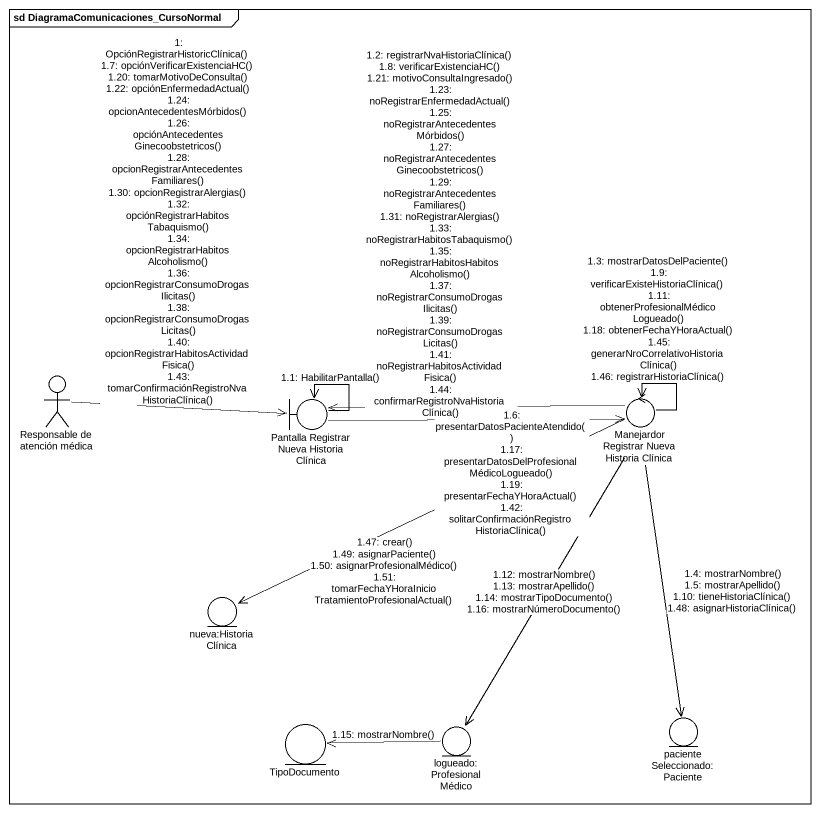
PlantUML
@startuml
mainframe sd DiagramaComunicaciones_CursoNormal
actor "Responsable de atención médica" as Responsable_de_atención
boundary "Pantalla Registrar Nueva Historia Clínica" as Pantalla_Registrar_Nueva
control "Manejardor Registrar Nueva Historia Clínica" as Manejardor_Registrar_Nueva
entity "nueva:HistoriaClínica" as nueva_HistoriaClínica
entity "pacienteSeleccionado:Paciente" as pacienteSeleccionado
entity TipoDocumento
entity "logueado:ProfesionalMédico" as logueado_ProfesionalMédico
Responsable_de_atención -right-> Pantalla_Registrar_Nueva : 1: OpciónRegistrarHistoricClínica()\n1.7: opciónVerificarExistenciaHC()\n1.20: tomarMotivoDeConsulta()\n1.22: opciónEnfermedadActual()\n1.24: opcionAntecedentesMórbidos()\n1.26: opciónAntecedentesGinecoobstetricos()\n1.28: opcionRegistrarAntecedentesFamiliares()\n1.30: opcionRegistrarAlergias()\n1.32: opciónRegistrarHabitosTabaquismo()\n1.34: opcionRegistrarHabitosAlcoholismo()\n1.36: opcionRegistrarConsumoDrogasIlicitas()\n1.38: opcionRegistrarConsumoDrogasLicitas()\n1.40: opcionRegistrarHabitosActividadFisica()\n1.43: tomarConfirmaciónRegistroNvaHistoriaClínica()
Pantalla_Registrar_Nueva --> Pantalla_Registrar_Nueva : 1.1: HabilitarPantalla()
Pantalla_Registrar_Nueva -right-> Manejardor_Registrar_Nueva : 1.2: registrarNvaHistoriaClínica()\n1.8: verificarExistenciaHC()\n1.21: motivoConsultaIngresado()\n1.23: noRegistrarEnfermedadActual()\n1.25: noRegistrarAntecedentesMórbidos()\n1.27: noRegistrarAntecedentesGinecoobstetricos()\n1.29: noRegistrarAntecedentesFamiliares()\n1.31: noRegistrarAlergias()\n1.33: noRegistrarHabitosTabaquismo()\n1.35: noRegistrarHabitosHabitosAlcoholismo()\n1.37: noRegistrarConsumoDrogasIlicitas()\n1.39: noRegistrarConsumoDrogasLicitas()\n1.41: noRegistrarHabitosActividadFisica()\n1.44: confirmarRegistroNvaHistoriaClínica()
Manejardor_Registrar_Nueva --> Manejardor_Registrar_Nueva : 1.3: mostrarDatosDelPaciente()\n1.9: verificarExisteHistoriaClínica()\n1.11: obtenerProfesionalMédicoLogueado()\n1.18: obtenerFechaYHoraActual()\n1.45: generarNroCorrelativoHistoriaClínica()\n1.46: registrarHistoriaClínica()
Manejardor_Registrar_Nueva --> pacienteSeleccionado : 1.4: mostrarNombre()\n1.5: mostrarApellido()\n1.10: tieneHistoriaClínica()\n1.48: asignarHistoriaClínica()
Manejardor_Registrar_Nueva -left-> Pantalla_Registrar_Nueva : 1.6: presentarDatosPacienteAtendido()\n1.17: presentarDatosDelProfesionalMédicoLogueado()\n1.19: presentarFechaYHoraActual()\n1.42: solitarConfirmaciónRegistroHistoriaClínica()
Manejardor_Registrar_Nueva --> logueado_ProfesionalMédico : 1.12: mostrarNombre()\n1.13: mostrarApellido()\n1.14: mostrarTipoDocumento()\n1.16: mostrarNúmeroDocumento()
logueado_ProfesionalMédico -left-> TipoDocumento : 1.15: mostrarNombre()
Manejardor_Registrar_Nueva -left-> nueva_HistoriaClínica : 1.47: crear()\n1.49: asignarPaciente()\n1.50: asignarProfesionalMédico()\n1.51: tomarFechaYHoraInicioTratamientoProfesionalActual()
@enduml
